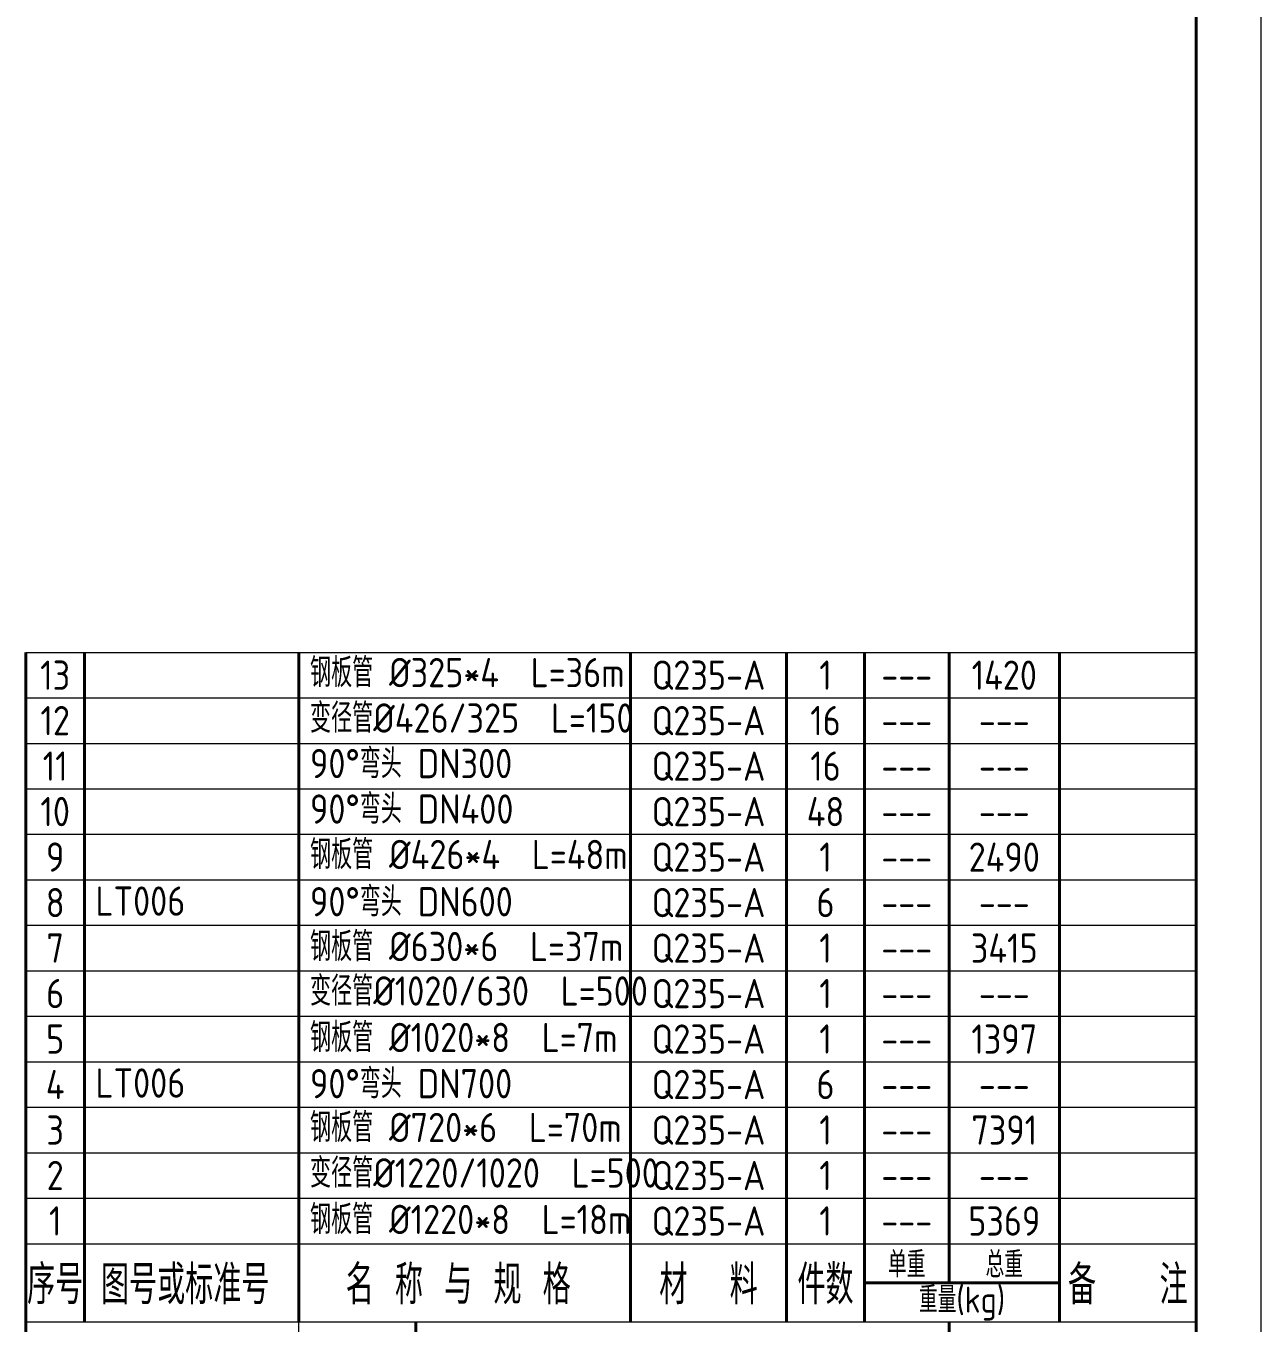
# Model space of a CAD drawing. Header units: millimetres. Extents: x 188205 to 604756, y -401673 to 15123.
# Drawn here: x 385024 to 397374, y -269997 to -257023 of the extents above; entities that cross this region are included whole.
import ezdxf
from ezdxf.enums import TextEntityAlignment as Align

# ---------------------------------------------------------------- set-up
doc = ezdxf.new("R2010")
doc.units = ezdxf.units.MM
doc.header["$LTSCALE"] = 500
for name, color, linetype, lineweight in [('SHI', 7, 'Continuous', 40), ('WEN', 3, 'Continuous', 20), ('XI', 2, 'Continuous', 20)]:
    doc.layers.add(name, color=color, linetype=linetype, lineweight=lineweight)
doc.styles.add('GB', font='gbenor.shx', dxfattribs={"bigfont": 'gbcbig.shx'})

msp = doc.modelspace()

# ---------------------------------------------------------------- linework, layer by layer
at = {"layer": 'SHI'}
for p, q in [((385023.636, -263288.291), (385023.636, -270763.291)), ((385608.636, -269983.291), (385608.636, -263288.291)), ((387753.636, -269983.291), (387753.636, -263288.291)), ((391068.636, -269983.291), (391068.636, -263288.291)), ((392628.636, -269983.291), (392628.636, -263288.291)), ((393408.636, -269983.291), (393408.636, -263288.291)), ((394253.636, -269593.291), (394253.636, -263288.291)), ((395358.636, -269983.291), (395358.636, -263288.291)), ((395358.636, -269593.291), (393408.636, -269593.291)), ((388923.636, -270763.291), (388923.636, -269983.291)), ((394253.636, -270763.291), (394253.636, -269983.291))]:
    msp.add_line(p, q, dxfattribs=at)
msp.add_lwpolyline([(344333.636, -273103.291), (396723.636, -273103.291), (396723.636, -235793.291), (344333.636, -235793.291)], close=True, dxfattribs=at)
at = {"layer": 'XI'}
for p, q in [((385023.636, -263288.291), (396723.636, -263288.291)), ((385023.636, -263743.291), (396723.636, -263743.291)), ((385023.636, -264198.291), (396723.636, -264198.291)), ((385023.636, -264653.291), (396723.636, -264653.291)), ((385023.636, -265108.291), (396723.636, -265108.291)), ((385023.636, -265563.291), (396723.636, -265563.291)), ((385023.636, -266018.291), (396723.636, -266018.291)), ((385023.636, -266473.291), (396723.636, -266473.291)), ((385023.636, -266928.291), (396723.636, -266928.291)), ((385023.636, -267383.291), (396723.636, -267383.291)), ((385023.636, -267838.291), (396723.636, -267838.291)), ((385023.636, -268293.291), (396723.636, -268293.291)), ((385023.636, -268748.291), (396723.636, -268748.291)), ((385023.636, -269203.291), (396723.636, -269203.291)), ((385023.636, -269983.291), (396723.636, -269983.291)), ((387753.636, -270763.291), (387753.636, -269983.291))]:
    msp.add_line(p, q, dxfattribs=at)
msp.add_lwpolyline([(342708.636, -273753.291), (397373.636, -273753.291), (397373.636, -235143.291), (342708.636, -235143.291)], close=True, dxfattribs=at)

# ---------------------------------------------------------------- texts
at = {"layer": 'SHI', "style": 'GB'}
for s, p in [('13', (385316.136, -263515.791)), ('12', (385316.136, -263970.791)), ('11', (385316.136, -264425.791)), ('10', (385316.136, -264880.791)), ('9', (385316.136, -265335.791)), ('8', (385316.136, -265790.791)), ('7', (385316.136, -266245.791)), ('6', (385316.136, -266700.791)), ('5', (385316.136, -267155.791)), ('4', (385316.136, -267610.791)), ('3', (385316.136, -268065.791)), ('2', (385316.136, -268520.791)), ('1', (385316.136, -268975.791))]:
    msp.add_text(s, height=292.5, dxfattribs=at).set_placement(p, align=Align.MIDDLE)
at = {"layer": 'WEN', "style": 'GB'}
for s, p in [('钢板管 %%C325*4  L=36m', (387864.136, -263636.542)), ('变径管%%C426/325  L=150', (387864.136, -264091.542)), ('90%%D弯头 DN300', (387864.136, -264546.542)), ('90%%D弯头 DN400', (387864.136, -265001.542)), ('钢板管 %%C426*4  L=48m', (387864.136, -265456.542)), ('LT006', (385719.136, -265922.197)), ('90%%D弯头 DN600', (387864.136, -265928.364)), ('钢板管 %%C630*6  L=37m', (387864.136, -266376.676)), ('变径管%%C1020/630  L=500', (387864.136, -266821.542)), ('钢板管 %%C1020*8  L=7m', (387864.136, -267286.676)), ('LT006', (385719.136, -267742.197)), ('90%%D弯头 DN700', (387864.136, -267748.364)), ('钢板管 %%C720*6  L=70m', (387864.136, -268186.542)), ('变径管%%C1220/1020  L=500', (387864.136, -268641.542)), ('钢板管 %%C1220*8  L=18m', (387864.136, -269106.676))]:
    msp.add_text(s, height=292.5, dxfattribs=at).set_placement(p)
for s, height, p in [('Q235-A', 292.5, (391848.636, -263515.791)), ('1', 292.5, (393018.636, -263515.791)), ('1420', 292.5, (394806.136, -263515.791)), ('---', 292.5, (393831.136, -263515.791)), ('Q235-A', 292.5, (391848.636, -263970.791)), ('16', 292.5, (393018.636, -263970.791)), ('---', 292.5, (393831.136, -263970.791)), ('---', 292.5, (394806.136, -263970.791)), ('Q235-A', 292.5, (391848.636, -264425.791)), ('16', 292.5, (393018.636, -264425.791)), ('---', 292.5, (393831.136, -264425.791)), ('---', 292.5, (394806.136, -264425.791)), ('Q235-A', 292.5, (391848.636, -264880.791)), ('48', 292.5, (393018.636, -264880.791)), ('---', 292.5, (393831.136, -264880.791)), ('---', 292.5, (394806.136, -264880.791)), ('Q235-A', 292.5, (391848.636, -265335.791)), ('1', 292.5, (393018.636, -265335.791)), ('2490', 292.5, (394806.136, -265335.791)), ('---', 292.5, (393831.136, -265335.791)), ('Q235-A', 292.5, (391848.636, -265790.791)), ('6', 292.5, (393018.636, -265790.791)), ('---', 292.5, (393831.136, -265790.791)), ('---', 292.5, (394806.136, -265790.791)), ('Q235-A', 292.5, (391848.636, -266245.791)), ('1', 292.5, (393018.636, -266245.791)), ('3415', 292.5, (394806.136, -266245.791)), ('---', 292.5, (393831.136, -266245.791)), ('Q235-A', 292.5, (391848.636, -266700.791)), ('1', 292.5, (393018.636, -266700.791)), ('---', 292.5, (393831.136, -266700.791)), ('---', 292.5, (394806.136, -266700.791)), ('Q235-A', 292.5, (391848.636, -267155.791)), ('1397', 292.5, (394806.136, -267155.791)), ('1', 292.5, (393018.636, -267155.791)), ('---', 292.5, (393831.136, -267155.791)), ('Q235-A', 292.5, (391848.636, -267610.791)), ('6', 292.5, (393018.636, -267610.791)), ('---', 292.5, (393831.136, -267610.791)), ('---', 292.5, (394806.136, -267610.791)), ('Q235-A', 292.5, (391848.636, -268065.791)), ('1', 292.5, (393018.636, -268065.791)), ('7391', 292.5, (394806.136, -268065.791)), ('---', 292.5, (393831.136, -268065.791)), ('Q235-A', 292.5, (391848.636, -268520.791)), ('1', 292.5, (393018.636, -268520.791)), ('---', 292.5, (393831.136, -268520.791)), ('---', 292.5, (394806.136, -268520.791)), ('Q235-A', 292.5, (391848.636, -268975.791)), ('1', 292.5, (393018.636, -268975.791)), ('5369', 292.5, (394806.136, -268975.791)), ('---', 292.5, (393831.136, -268975.791)), ('单重', 260, (393831.136, -269398.291)), ('总重', 260, (394806.136, -269398.291)), ('序号', 390, (385316.136, -269591.265)), ('图号或标准号', 390, (386616.136, -269593.291)), ('名 称 与 规 格', 390, (389346.136, -269593.291)), ('材  料', 390, (391848.636, -269593.291)), ('件数', 390, (393018.636, -269593.291)), ('备   注', 390, (396041.136, -269593.291)), ('重量(kg)', 260, (394383.636, -269788.291))]:
    msp.add_text(s, height=height, dxfattribs=at).set_placement(p, align=Align.MIDDLE)

doc.saveas('drawing.dxf')
